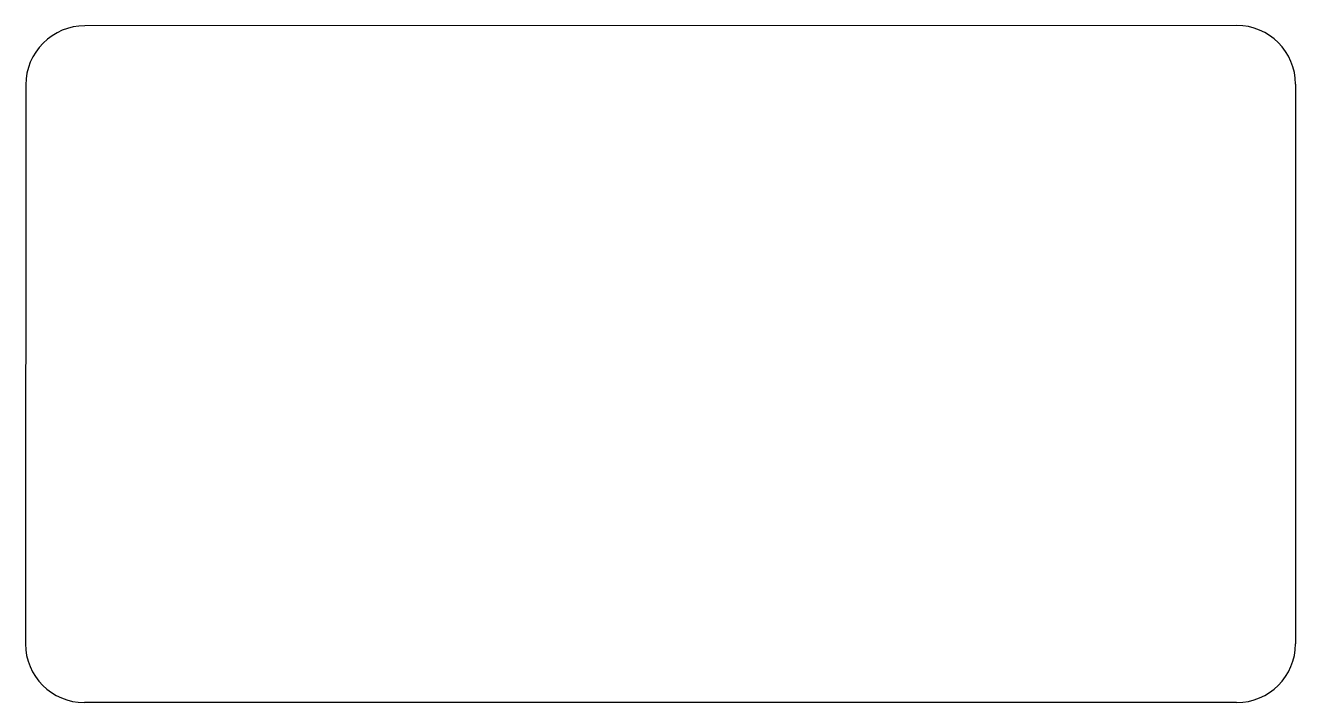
# Model space of a CAD drawing. Header units: millimetres. Extents: x 140 to 161.6, y -113 to -101.5.
import ezdxf

# ---------------------------------------------------------------- set-up
doc = ezdxf.new("R2010")
doc.units = ezdxf.units.MM
doc.layers.add('Edge.Cuts', color=254, linetype='CONTINUOUS', true_color=0xd0d2cd)

msp = doc.modelspace()

# ---------------------------------------------------------------- linework, layer by layer
at = {"layer": 'Edge.Cuts', "linetype": 'CONTINUOUS'}
for p, q in [((160.6, -101.5), (141.057107, -101.507107)), ((140.057107, -102.507107), (140.05, -112)), ((161.6, -102.5), (161.6, -112)), ((160.6, -113), (141.05, -113))]:
    msp.add_line(p, q, dxfattribs=at)
at = {"layer": 'Edge.Cuts'}
for centre, radius, start, end in [((160.6, -102.5), 1, 0, 90), ((141.0571, -102.5071), 0.999993, -270.0004011, -179.9995989), ((141.05, -112), 1, -180, -90), ((160.6, -112), 1, -90, 0)]:
    msp.add_arc(centre, radius, start, end, dxfattribs=at)

doc.saveas('drawing.dxf')
